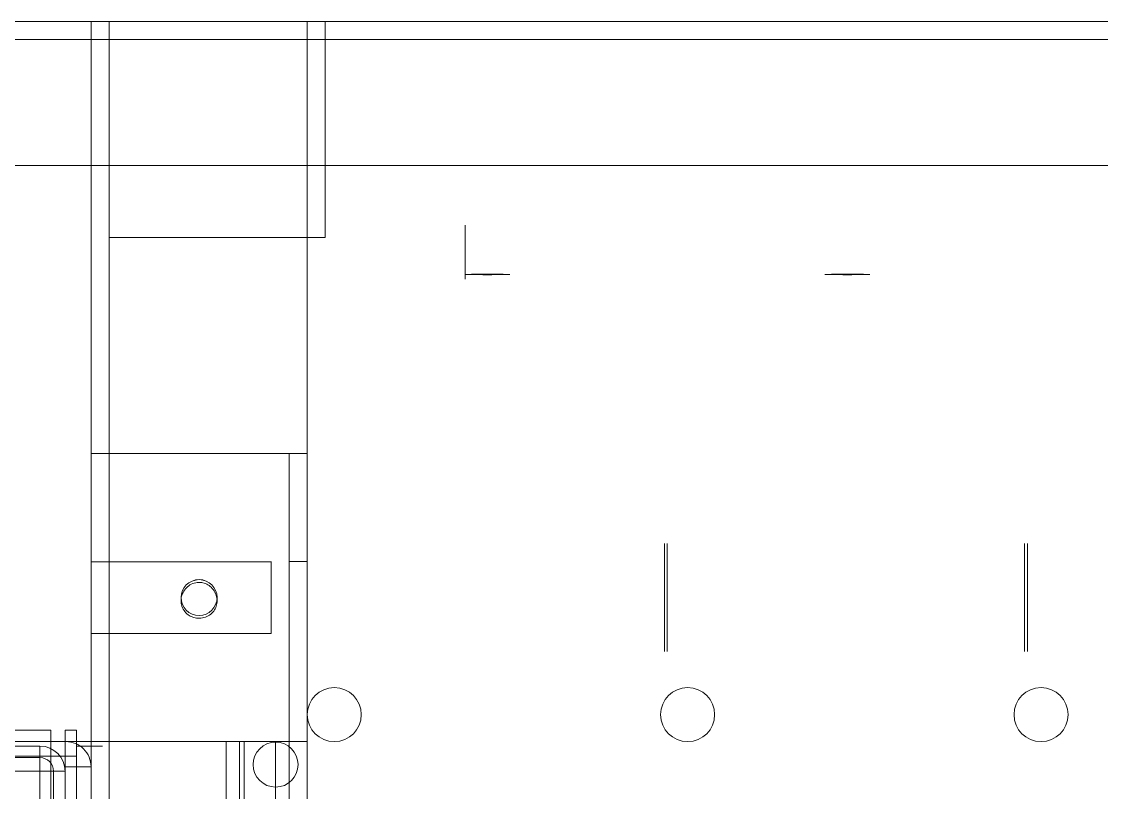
# Model space of a CAD drawing. Header units: inches. Extents: x -0.2 to 48, y -0.6 to 31.4.
# Drawn here: x 22.52 to 30.01, y 24.65 to 30 of the extents above; entities that cross this region are included whole.
import ezdxf

# ---------------------------------------------------------------- set-up
doc = ezdxf.new("R2010")
doc.units = ezdxf.units.IN
doc.header["$MEASUREMENT"] = 0
for name, color, linetype, true_color in [('1', 7, 'Continuous', 0xffffff), ('21', 7, 'Continuous', 0xffffff), ('41', 7, 'Continuous', 0xffffff)]:
    doc.layers.add(name, color=color, linetype=linetype, true_color=true_color)

# ---------------------------------------------------------------- blocks, each defined once
blk = doc.blocks.new('08ic1050_MODEL')
at = {"layer": '1', "color": 80, "linetype": 'Continuous', "lineweight": 18}
for p, q in [((47, 1, 0.125), (1, 1, 0.125)), ((47, 1), (1, 1)), ((47.875, 0.125, 0.125), (0.125, 0.125, 0.125)), ((47.875, 0.125, 1), (0.125, 0.125, 1)), ((48, 0, 1), (0, 0, 1)), ((48, 0), (0, 0))]:
    blk.add_line(p, q, dxfattribs=at)
blk = doc.blocks.new('08ic1051_am_MODEL')
at = {"layer": '21', "color": 2, "linetype": 'Continuous', "lineweight": 18, "rotation": 180}
blk.add_blockref('08ic1050_MODEL', (48, 30), dxfattribs=at)
blk.add_blockref('08ic1050_MODEL', (48, 30), dxfattribs=at)
blk = doc.blocks.new('08ic1053_MODEL')
at = {"layer": '1', "color": 252, "linetype": 'Continuous', "lineweight": 18}
for p, q in [((0, 30, 0.08), (48, 30, 0.08)), ((48, 30), (0, 30))]:
    blk.add_line(p, q, dxfattribs=at)
blk = doc.blocks.new('08ic1050_am_MODEL')
at = {"layer": '21', "color": 2, "linetype": 'Continuous', "lineweight": 18}
for p in [(0, 0), (0, 0, 27.375)]:
    blk.add_blockref('08ic1051_am_MODEL', p, dxfattribs=at)
at = {"layer": '21', "color": 2, "linetype": 'Continuous', "lineweight": 18, "extrusion": (0, 0, -1)}
blk.add_blockref('08ic1053_MODEL', (-48, 0), dxfattribs=at)
blk = doc.blocks.new('08ic1004_MODEL')
at = {"layer": '21', "color": 80, "linetype": 'Continuous', "lineweight": 18}
for p, q in [((0, 0.125, 0.125), (0, 1.5, 0.125)), ((0, 1.5), (0, 0)), ((0, 1.5, 0.125), (0, 1.5)), ((30, 1.5), (0, 1.5)), ((30, 1.5, 0.125), (0, 1.5, 0.125)), ((0, 0, 1.5), (0, 0.125, 1.5)), ((30, 0.125, 0.125), (0, 0.125, 0.125)), ((0, 0.125, 1.5), (0, 0.125, 0.125)), ((30, 0.125, 1.5), (0, 0.125, 1.5)), ((30, 0), (0, 0)), ((0, 0), (0, 0, 1.5)), ((30, 0, 1.5), (0, 0, 1.5))]:
    blk.add_line(p, q, dxfattribs=at)
blk = doc.blocks.new('08ic1005_MODEL')
at = {"layer": '1', "color": 80, "linetype": 'Continuous', "lineweight": 18}
for p, q in [((1.5, 1.5), (0, 1.5)), ((1.5, 1.5, 0.125), (0, 1.5, 0.125)), ((0, 1.5, 0.125), (0, 1.5)), ((0, 1.5), (0, 0)), ((0, 0.125, 0.125), (0, 1.5, 0.125)), ((1.5, 0.125, 0.125), (1.5, 1.5, 0.125)), ((1.5, 1.5, 0.125), (1.5, 1.5)), ((1.5, 1.5), (1.5, 0)), ((1.5, 0.125, 0.125), (0, 0.125, 0.125)), ((0, 0.125, 1.5), (0, 0.125, 0.125)), ((1.5, 0.125, 1.5), (0, 0.125, 1.5)), ((0, 0, 1.5), (0, 0.125, 1.5)), ((1.5, 0.125, 1.5), (1.5, 0.125, 0.125)), ((1.5, 0, 1.5), (1.5, 0.125, 1.5)), ((1.5, 0, 1.5), (0, 0, 1.5)), ((1.5, 0), (0, 0)), ((0, 0), (0, 0, 1.5)), ((1.5, 0), (1.5, 0, 1.5))]:
    blk.add_line(p, q, dxfattribs=at)
blk = doc.blocks.new('08ic1002_am_MODEL')
at = {"layer": '1', "color": 2, "linetype": 'Continuous', "lineweight": 18}
blk.add_blockref('08ic1004_MODEL', (0, 0), dxfattribs=at)
blk.add_blockref('08ic1004_MODEL', (0, 0), dxfattribs=at)
at = {"layer": '21', "color": 2, "linetype": 'Continuous', "lineweight": 18, "extrusion": (0, 0, -1), "rotation": 180}
blk.add_blockref('08ic1005_MODEL', (0, 1.625, -1.5), dxfattribs=at)
blk.add_blockref('08ic1005_MODEL', (0, 1.625, -1.5), dxfattribs=at)
blk = doc.blocks.new('08ic1006_MODEL')
at = {"layer": '1', "color": 80, "linetype": 'Continuous', "lineweight": 18}
for p, q in [((0, 0.125, 0.125), (0, 1.5, 0.125)), ((0, 1.5, 0.125), (0, 1.5)), ((0, 1.5), (0, 0)), ((2, 1.5), (0, 1.5)), ((2, 1.5, 0.125), (0, 1.5, 0.125)), ((2, 0.125, 0.125), (2, 1.5, 0.125)), ((2, 1.5, 0.125), (2, 1.5)), ((2, 1.5), (2, 0)), ((1, 0.125, 0.125), (0, 0.125, 0.125)), ((0, 0.125, 0.75), (0, 0.125, 0.125)), ((0, 0, 0.75), (0, 0.125, 0.75)), ((2, 0.125, 1.5), (0.75, 0.125, 1.5)), ((0.75, 0.125, 1.5), (0.75, 0, 1.5)), ((2, 0.125, 0.125), (1, 0.125, 0.125)), ((2, 0, 1.5), (2, 0.125, 1.5)), ((2, 0.125, 1.5), (2, 0.125, 0.125)), ((2, 0), (0, 0)), ((0, 0), (0, 0, 0.75)), ((2, 0, 1.5), (0.75, 0, 1.5)), ((2, 0), (2, 0, 1.5))]:
    blk.add_line(p, q, dxfattribs=at)
at = {"layer": '1', "color": 80, "linetype": 'Continuous', "lineweight": 18, "extrusion": (0, -2.34691e-15, -1)}
for centre in [(-1, 0.75), (-1, 0.75, -0.125)]:
    blk.add_circle(centre, 0.125, dxfattribs=at)
at = {"layer": '1', "color": 80, "linetype": 'Continuous', "lineweight": 18, "extrusion": (0, 1, 0)}
for centre in [(-1, 0.375, 0.125), (-1, 0.375)]:
    blk.add_circle(centre, 0.25, dxfattribs=at)
blk.add_arc((-0.75, 0.75, 0.125), 0.75, 0, 90, dxfattribs=at)
at = {"layer": '1', "color": 80, "linetype": 'Continuous', "lineweight": 18, "extrusion": (0, -1, 1.96005e-15)}
blk.add_arc((0.75, 0.75), 0.75, 90, 180, dxfattribs=at)
blk = doc.blocks.new('08ic1001_MODEL')
at = {"layer": '21', "color": 80, "linetype": 'Continuous', "lineweight": 18, "extrusion": (-1, 0, 0)}
blk.add_circle((0, 0, -20), 0.1875, dxfattribs=at)
blk = doc.blocks.new('08ic1000_MODEL')
at = {"layer": '1', "color": 80, "linetype": 'Continuous', "lineweight": 18, "extrusion": (0, 0, -1)}
for centre in [(0, 0, -16), (0, 0)]:
    blk.add_circle(centre, 0.1875, dxfattribs=at)
blk = doc.blocks.new('08ic1000_am_MODEL')
at = {"layer": '1', "color": 2, "linetype": 'Continuous', "lineweight": 18}
for p in [(0, 0), (0, 0, 16.375)]:
    blk.add_blockref('08ic1001_MODEL', p, dxfattribs=at)
at = {"layer": '21', "color": 2, "linetype": 'Continuous', "lineweight": 18}
for p in [(14.9055, 0, 0.1875), (17.3585, 0, 0.1875), (19.8115, 0, 0.1875)]:
    blk.add_blockref('08ic1000_MODEL', p, dxfattribs=at)
blk = doc.blocks.new('08ic1008')
at = {"layer": '1', "color": 80, "linetype": 'Continuous', "lineweight": 18}
for p, q in [((21.75, 0.25), (21.75, -0.25)), ((21.75, 0.25), (23, 0.25)), ((23, -0.25), (23, 0.25)), ((23, -0.25), (21.75, -0.25))]:
    blk.add_line(p, q, dxfattribs=at)
at = {"layer": '1', "color": 80, "linetype": 'Continuous', "lineweight": 18, "extrusion": (0, 0, -1)}
blk.add_circle((-22.25, 0), 0.125, dxfattribs=at)
at = {"layer": '1', "color": 80, "linetype": 'Continuous', "lineweight": 18, "extrusion": (-1, 0, 0)}
blk.add_arc((0, 0, -21.75), 0.25, 0, 180, dxfattribs=at)
at = {"layer": '1', "color": 80, "linetype": 'Continuous', "lineweight": 18, "extrusion": (1, 0, 0)}
blk.add_arc((0, 0, 23), 0.25, 180, 0, dxfattribs=at)
at = {"layer": '1', "color": 80, "linetype": 'Continuous', "lineweight": 18}
blk.add_open_spline([(22.125, 0.0001, -0.25), (22.125, -0.0131, -0.25), (22.1271, -0.0264, -0.2489), (22.1351, -0.051, -0.2451), (22.1411, -0.0627, -0.2423), (22.1564, -0.0839, -0.2358), (22.166, -0.0936, -0.232), (22.1886, -0.1099, -0.2248), (22.2021, -0.1164, -0.2213), (22.2297, -0.1241, -0.2171), (22.2441, -0.1256, -0.2161), (22.2704, -0.1239, -0.2171), (22.2827, -0.1213, -0.2187), (22.3057, -0.1126, -0.2233), (22.3167, -0.1065, -0.2263), (22.3372, -0.0906, -0.2332), (22.3468, -0.0802, -0.2371), (22.3624, -0.0565, -0.2438), (22.3684, -0.0427, -0.2468), (22.3748, -0.015, -0.2499), (22.3757, -0.001, -0.2504), (22.3731, 0.0251, -0.249), (22.3699, 0.0376, -0.2474), (22.36, 0.0607, -0.2428), (22.3532, 0.0717, -0.2397), (22.3361, 0.0917, -0.2328), (22.3253, 0.1007, -0.2289), (22.3008, 0.1151, -0.2221), (22.2866, 0.1204, -0.2191), (22.2588, 0.1254, -0.2163), (22.2449, 0.1256, -0.2162), (22.2196, 0.1218, -0.2183), (22.2078, 0.1183, -0.2203), (22.1854, 0.1078, -0.2257), (22.1747, 0.1006, -0.2291), (22.1551, 0.0825, -0.2362), (22.1462, 0.071, -0.24), (22.1328, 0.0457, -0.2461), (22.1281, 0.0314, -0.2484), (22.1254, 0.0113, -0.2498), (22.125, 0.0056, -0.25), (22.125, 0.0001, -0.25)], degree=3, knots=[0, 0, 0, 0, 0.049455, 0.049455, 0.098708, 0.098708, 0.150975, 0.150975, 0.207429, 0.207429, 0.260475, 0.260475, 0.306993, 0.306993, 0.354571, 0.354571, 0.408299, 0.408299, 0.464636, 0.464636, 0.516217, 0.516217, 0.563681, 0.563681, 0.612492, 0.612492, 0.666192, 0.666192, 0.722613, 0.722613, 0.773511, 0.773511, 0.819407, 0.819407, 0.868407, 0.868407, 0.923507, 0.923507, 0.979021, 0.979021, 1, 1, 1, 1], dxfattribs=at)
blk = doc.blocks.new('08ic1002')
at = {"layer": '1', "color": 80, "linetype": 'Continuous', "lineweight": 18, "extrusion": (0, 0, -1)}
for radius in [0.375, 0.2625]:
    blk.add_circle((0, 0), radius, dxfattribs=at)
at = {"layer": '1', "color": 80, "linetype": 'Continuous', "lineweight": 18}
for radius in [0.375, 0.2625]:
    blk.add_circle((0, 0, 2.48), radius, dxfattribs=at)
blk = doc.blocks.new('08ic1001_am')
at = {"layer": '21', "color": 2, "linetype": 'Continuous', "lineweight": 18}
blk.add_blockref('08ic1002', (0, 0), dxfattribs=at)
blk.add_blockref('08ic1002', (0, 0), dxfattribs=at)
blk.add_blockref('08ic1002', (0, 0), dxfattribs=at)
blk.add_blockref('08ic1002', (0, 0), dxfattribs=at)
blk.add_blockref('08ic1002', (0, 0), dxfattribs=at)
blk.add_blockref('08ic1002', (0, 0), dxfattribs=at)
blk.add_blockref('08ic1002', (0, 0), dxfattribs=at)
blk.add_blockref('08ic1002', (0, 0), dxfattribs=at)
blk = doc.blocks.new('08ic1010')
at = {"layer": '1', "color": 80, "linetype": 'Continuous', "lineweight": 18, "extrusion": (0, -0.998188, 0.060177)}
blk.add_circle((0, 13.303875, -18.232449), 0.15625, dxfattribs=at)
blk = doc.blocks.new('08ic1009')
at = {"layer": '1', "color": 80, "linetype": 'Continuous', "lineweight": 18, "extrusion": (1, 0, 0)}
blk.add_circle((0, 0, 17.8125), 0.1875, dxfattribs=at)
blk = doc.blocks.new('08ic1003_am_MODEL')
at = {"layer": '21', "color": 2, "linetype": 'Continuous', "lineweight": 18, "extrusion": (0, -0.156434, 0.987688)}
for p in [(17.7492, -15.681967, 3.099641), (20.2492, -15.681967, 3.099641)]:
    blk.add_blockref('08ic1010', p, dxfattribs=at)
at = {"layer": '21', "color": 2, "linetype": 'Continuous', "lineweight": 18, "extrusion": (0, 0.060177, 0.998188), "rotation": 180}
blk.add_blockref('08ic1009', (-2.5895, -0.098185, 15.667013), dxfattribs=at)
at = {"layer": '21', "color": 2, "linetype": 'Continuous', "lineweight": 18, "extrusion": (-1, 0, 0), "rotation": 310}
for p in [(0, 0, -16.5), (0, 0, -19), (0, 0, -21.5)]:
    blk.add_blockref('08ic1001_am', p, dxfattribs=at)
at = {"layer": '21', "color": 2, "linetype": 'Continuous', "lineweight": 18}
blk.add_blockref('08ic1008', (0, 0), dxfattribs=at)
blk = doc.blocks.new('08ic1011_MODEL')
at = {"layer": '1', "color": 252, "linetype": 'Continuous', "lineweight": 18}
for p, q in [((0, 0.4375, 0.75), (0, 0.5625, 0.75)), ((0, 0.5625), (0, 0)), ((25, 0.5625, 0.75), (0, 0.5625, 0.75)), ((25, 0.5625), (0, 0.5625)), ((0, 0.5625, 0.75), (0, 0.5625)), ((25, 0.5625, 0.75), (25, 0.5625)), ((25, 0.4375, 0.75), (25, 0.5625, 0.75)), ((25, 0.5625), (25, 0)), ((0, 0.125, 0.125), (0, 0.4375, 0.125)), ((25, 0.4375, 0.125), (0, 0.4375, 0.125)), ((25, 0.4375, 0.75), (0, 0.4375, 0.75)), ((0, 0.4375, 0.125), (0, 0.4375, 0.75)), ((25, 0.125, 0.125), (25, 0.4375, 0.125)), ((25, 0.4375, 0.125), (25, 0.4375, 0.75)), ((25, 0.125, 0.75), (0, 0.125, 0.75)), ((0, 0, 0.75), (0, 0.125, 0.75)), ((0, 0.125, 0.75), (0, 0.125, 0.125)), ((25, 0.125, 0.125), (0, 0.125, 0.125)), ((25, 0, 0.75), (25, 0.125, 0.75)), ((25, 0.125, 0.75), (25, 0.125, 0.125)), ((25, 0, 0.75), (0, 0, 0.75)), ((25, 0), (0, 0)), ((0, 0), (0, 0, 0.75)), ((25, 0), (25, 0, 0.75))]:
    blk.add_line(p, q, dxfattribs=at)
blk = doc.blocks.new('08ic1017_MODEL')
at = {"layer": '1', "color": 80, "linetype": 'Continuous', "lineweight": 18}
for p, q in [((0, 16), (0, 16, 1.25)), ((0, 16), (0, 0)), ((0.25, 16), (0, 16)), ((0, 16, 1.25), (0.25, 16, 1.25)), ((0, 0, 1.25), (0, 16, 1.25)), ((0.25, 16), (0.25, 16, 1.25)), ((0.25, 16, 1.25), (0.25, 0, 1.25)), ((0.25, 0), (0.25, 16))]:
    blk.add_line(p, q, dxfattribs=at)
blk = doc.blocks.new('08ic1018_MODEL')
at = {"layer": '1', "color": 80, "linetype": 'Continuous', "lineweight": 18, "extrusion": (0, 0, -1)}
for centre in [(0, 0), (0, 0, -12.125)]:
    blk.add_circle(centre, 0.1562, dxfattribs=at)
blk = doc.blocks.new('08ic1005_am_MODEL')
at = {"layer": '1', "color": 132, "linetype": 'Continuous', "lineweight": 18}
for name, p in [('08ic1018_MODEL', (0, 15.8402, -12.125)), ('08ic1018_MODEL', (0, 15.8402, -12.125)), ('08ic1017_MODEL', (0, 0)), ('08ic1017_MODEL', (0, 0, -13.375)), ('08ic1017_MODEL', (0, 0)), ('08ic1017_MODEL', (0, 0, -13.375))]:
    blk.add_blockref(name, p, dxfattribs=at)
blk = doc.blocks.new('08ic1060')
at = {"layer": '1', "color": 151, "linetype": 'Continuous', "lineweight": 18}
for p, q in [((0, 0, 14), (0, 18, 14)), ((0, 18), (0, 0)), ((0, 0), (12, 0)), ((12, 0, 14), (0, 0, 14)), ((0, 0), (0, 0, 14))]:
    blk.add_line(p, q, dxfattribs=at)
at = {"layer": '41', "color": 2, "linetype": 'Continuous', "lineweight": 18}
blk.add_point((0, 0), dxfattribs=at)
blk = doc.blocks.new('08ic1060_am')
at = {"layer": '41', "color": 2, "linetype": 'Continuous', "lineweight": 18}
blk.add_point((0, 0), dxfattribs=at)
at = {"layer": '21', "color": 2, "linetype": 'Continuous', "lineweight": 18}
blk.add_blockref('08ic1060', (0, 0), dxfattribs=at)
blk = doc.blocks.new('08ic1063_MODEL')
at = {"layer": '21', "color": 80, "linetype": 'Continuous', "lineweight": 18}
for p, q in [((17.825512, 11.825512), (17.825512, 0.174488)), ((17.825512, 11.825512, 0.08), (17.825512, 0.174488, 0.08)), ((17.92, 11.825512, 0.174488), (17.92, 0.174488, 0.174488)), ((18, 11.825512, 0.174488), (18, 0.174488, 0.174488)), ((17.92, 0.174488, 14.08), (17.92, 1.08, 14.08)), ((18, 0.174488, 14.08), (18, 1.08, 14.08)), ((17.825512, 0.174488), (0.174488, 0.174488)), ((17.825512, 0.174488, 0.08), (0.174488, 0.174488, 0.08)), ((17.825512, 0.174488, 0.08), (17.825512, 0.174488)), ((17.92, 0.174488, 14.08), (17.92, 0.174488, 0.174488)), ((18, 0.174488, 0.174488), (17.92, 0.174488, 0.174488)), ((18, 0.174488, 14.08), (18, 0.174488, 0.174488)), ((0.174488, 0.08, 14.08), (17.825512, 0.08, 14.08)), ((0.174488, 0.08, 0.174488), (17.825512, 0.08, 0.174488)), ((17.825512, 0.08, 0.174488), (17.825512, 0.08, 14.08)), ((17.825512, 0.08, 0.174488), (17.825512, 0, 0.174488)), ((0.174488, 0, 0.174488), (17.825512, 0, 0.174488)), ((0.174488, 0, 14.08), (17.825512, 0, 14.08)), ((17.825512, 0, 0.174488), (17.825512, 0, 14.08))]:
    blk.add_line(p, q, dxfattribs=at)
for radius in [0.174488, 0.094488]:
    blk.add_arc((17.825512, 0.174488, 0.174488), radius, 270, 360, dxfattribs=at)
at = {"layer": '21', "color": 80, "linetype": 'Continuous', "lineweight": 18, "extrusion": (0, 1, 0)}
for radius in [0.174488, 0.094488]:
    blk.add_arc((-17.825512, 0.174488, 0.174488), radius, 180, 270, dxfattribs=at)
at = {"layer": '21', "color": 80, "linetype": 'Continuous', "lineweight": 18, "extrusion": (-1, -6.12303e-17, 0)}
for radius in [0.174488, 0.094488]:
    blk.add_arc((-0.174488, 0.174488, -17.825512), radius, 270, 0, dxfattribs=at)
at = {"layer": '21', "color": 80, "linetype": 'Continuous', "lineweight": 18, "extrusion": (-1.85657e-52, 0, -1)}
blk.add_arc((-17.825512, 0.174488, -14.08), 0.174488, 180, 270, dxfattribs=at)
at = {"layer": '21', "color": 80, "linetype": 'Continuous', "lineweight": 18, "extrusion": (-9.42998e-16, 0, -1)}
blk.add_arc((-17.825512, 0.174488, -14.08), 0.094488, 180, 270, dxfattribs=at)
blk = doc.blocks.new('08ic1062_MODEL')
at = {"layer": '1', "color": 80, "linetype": 'Continuous', "lineweight": 18}
for p, q in [((-0.18, 12.16, 1.08), (-18, 12.16, 1.08)), ((-0.18, 12.16, 0.18), (-17.82, 12.16, 0.18)), ((-0.18, 12.16, 0.18), (-0.18, 12.16, 1.08)), ((-0.18, 12.16, 1.08), (-0.18, 12.08, 1.08)), ((-0.08, 0.18, 1.08), (-0.08, 12.16, 1.08)), ((-0.08, 12.16, 1.08), (-0.08, 12.16, 0.18)), ((0, 12.16, 0.18), (-0.08, 12.16, 0.18)), ((-0.08, 11.98, 0.18), (-0.08, 12.16, 0.18)), ((0, 12.16, 1.08), (-0.08, 12.16, 1.08)), ((0, 0.18, 1.08), (0, 12.16, 1.08)), ((0, 12.16, 1.08), (0, 12.16, 0.18)), ((0, 11.98, 0.18), (0, 12.16, 0.18)), ((-0.18, 12.08, 1.08), (-18, 12.08, 1.08)), ((-0.18, 12.08, 0.18), (-17.82, 12.08, 0.18)), ((-0.18, 12.08, 0.18), (-0.18, 12.08, 1.08)), ((-17.82, 11.98, 0.08), (-0.18, 11.98, 0.08)), ((-17.82, 11.98), (-0.18, 11.98)), ((-0.18, 11.98), (-0.18, 0.18)), ((-0.18, 11.98, 0.08), (-0.18, 11.98)), ((-0.18, 11.98, 0.08), (-0.18, 0.18, 0.08)), ((-0.08, 11.98, 0.18), (0, 11.98, 0.18)), ((-0.08, 0.18, 0.18), (-0.08, 11.98, 0.18)), ((0, 0.18, 0.18), (0, 11.98, 0.18))]:
    blk.add_line(p, q, dxfattribs=at)
at = {"layer": '1', "color": 80, "linetype": 'Continuous', "lineweight": 18, "extrusion": (1, 0, 0)}
for radius, end in [(0.18, 0), (0.1, 360)]:
    blk.add_arc((11.98, 0.18, -0.18), radius, 270, end, dxfattribs=at)
at = {"layer": '1', "color": 80, "linetype": 'Continuous', "lineweight": 18, "extrusion": (0, 1, 0)}
for radius in [0.1, 0.18]:
    blk.add_arc((0.18, 0.18, 11.98), radius, 180, 270, dxfattribs=at)
blk = doc.blocks.new('08ic1064_MODEL')
at = {"layer": '1', "color": 252, "linetype": 'Continuous', "lineweight": 18}
for p, q in [((11.905512, 13.875), (11, 13.875)), ((11.905512, 13.875), (11.905512, 0.094488)), ((11.905512, 0.094488), (0.094488, 0.094488)), ((11.905512, 0.094488, 0.08), (11.905512, 0.094488))]:
    blk.add_line(p, q, dxfattribs=at)
at = {"layer": '1', "color": 252, "linetype": 'Continuous', "lineweight": 18, "extrusion": (0, 1, 0)}
for centre in [(-11.905512, 0.174488, 13.875), (-11.905512, 0.174488, 0.094488)]:
    blk.add_arc(centre, 0.174488, 180, 270, dxfattribs=at)
at = {"layer": '1', "color": 252, "linetype": 'Continuous', "lineweight": 18, "extrusion": (1, 0, 0)}
blk.add_arc((0.094488, 0.174488, 11.905512), 0.174488, 180, 270, dxfattribs=at)
blk = doc.blocks.new('08ic1067_MODEL')
at = {"layer": '21', "color": 53, "linetype": 'Continuous', "lineweight": 18}
for p, q in [((0, 13.695), (0, 0)), ((0, 13.695), (11.875, 13.695)), ((0, 0), (11.875, 0)), ((0, 0, 0.08), (0, 0))]:
    blk.add_line(p, q, dxfattribs=at)
at = {"layer": '21', "color": 53, "linetype": 'Continuous', "lineweight": 18, "extrusion": (-1, 0, 0)}
blk.add_arc((-13.695, 0.18), 0.18, 180, 270, dxfattribs=at)
blk = doc.blocks.new('08ic1064_am')
at = {"layer": '1', "color": 2, "linetype": 'Continuous', "lineweight": 18, "extrusion": (-1, 0, 0)}
blk.add_blockref('08ic1064_MODEL', (-12.048782, 0.056378, -18.18), dxfattribs=at)
blk.add_blockref('08ic1064_MODEL', (-12.048782, 0.056378, -18.18), dxfattribs=at)
at = {"layer": '1', "color": 2, "linetype": 'Continuous', "lineweight": 18}
blk.add_blockref('08ic1063_MODEL', (0, 0), dxfattribs=at)
blk.add_blockref('08ic1063_MODEL', (0, 0), dxfattribs=at)
at = {"layer": '1', "color": 2, "linetype": 'Continuous', "lineweight": 18, "extrusion": (0, 0, -1), "rotation": 180}
blk.add_blockref('08ic1062_MODEL', (-18.08, 12.048782, -14.16), dxfattribs=at)
blk.add_blockref('08ic1062_MODEL', (-18.08, 12.048782, -14.16), dxfattribs=at)
at = {"layer": '1', "color": 2, "linetype": 'Continuous', "lineweight": 18, "extrusion": (1, 0, 0)}
blk.add_blockref('08ic1067_MODEL', (0, 0.3125, 18.08), dxfattribs=at)
blk.add_blockref('08ic1067_MODEL', (0, 0.3125, 18.08), dxfattribs=at)

msp = doc.modelspace()

# ---------------------------------------------------------------- block references
at = {"layer": '21', "color": 2, "linetype": 'Continuous', "lineweight": 18}
msp.add_blockref('08ic1050_am_MODEL', (0, 0), dxfattribs=at)
at = {"layer": '21', "color": 2, "linetype": 'Continuous', "lineweight": 18, "rotation": 270}
for name, p in [('08ic1002_am_MODEL', (23, 30, -1.58)), ('08ic1011_MODEL', (23.9375, 25, -16.58))]:
    msp.add_blockref(name, p, dxfattribs=at)
at = {"layer": '21', "color": 2, "linetype": 'Continuous', "lineweight": 18, "extrusion": (0, 0.087156, -0.996195)}
msp.add_blockref('08ic1003_am_MODEL', (-46, 25.730673, 4.21361), dxfattribs=at)
at = {"layer": '21', "color": 2, "linetype": 'Continuous', "lineweight": 18, "extrusion": (0, 0, -1)}
for name, p, rotation in [('08ic1006_MODEL', (-24.5, 27, 1.58), 270), ('08ic1064_am', (-4.82, 24.968782, 0.83), 180), ('08ic1060_am', (-23, 25, 0.83), 270), ('08ic1011_MODEL', (-23.9375, 0, 1.58), 90)]:
    msp.add_blockref(name, p, dxfattribs=dict(at, rotation=rotation))
msp.add_blockref('08ic1000_am_MODEL', (-44.5, 25.1875, 1.955), dxfattribs=at)
at = {"layer": '21', "color": 132, "linetype": 'Continuous', "lineweight": 18, "extrusion": (0, 0, -1)}
msp.add_blockref('08ic1005_am_MODEL', (-24.2813, 9, 15.08), dxfattribs=at)

doc.saveas('drawing.dxf')
